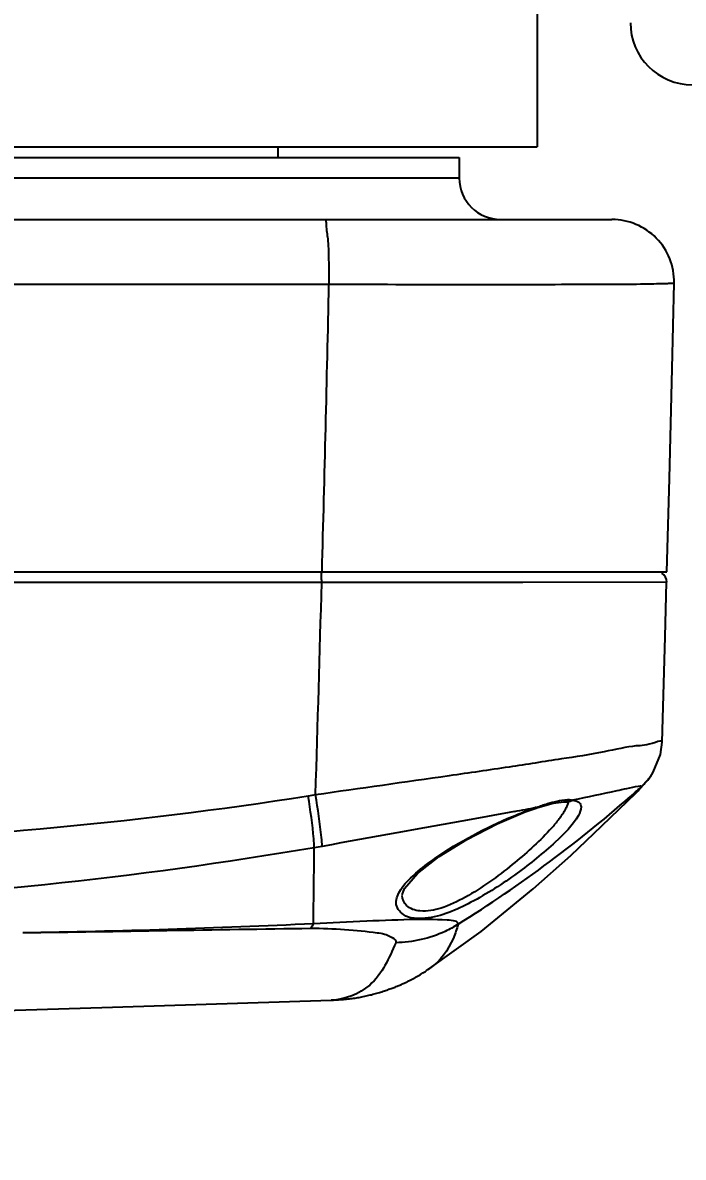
# Model space of a CAD drawing. Header units: millimetres. Extents: x 7426 to 8737, y 124 to 421.
# Drawn here: x 8526.381 to 8527.443, y 206.845 to 208.671 of the extents above; entities that cross this region are included whole.
import ezdxf

# ---------------------------------------------------------------- set-up
doc = ezdxf.new("R2010")
doc.units = ezdxf.units.MM
doc.layers.add('外形图', color=7, linetype='Continuous')
doc.layers.add('尺寸标注', color=7, linetype='Continuous')
doc.styles.add('微软雅黑', font='msyh.ttc')
doc.dimstyles.new('尺寸标注_1_30比例', dxfattribs={"dimtxt": 2.1, "dimasz": 1.7, "dimexe": 0.5, "dimexo": 0.4, "dimgap": 0.5, "dimtad": 1, "dimdec": 1, "dimlfac": 30, "dimdsep": 46, "dimtxsty": '微软雅黑', "dimcen": 0.09, "dimadec": 0, "dimazin": 0, "dimtp": 0.01, "dimtm": 0.01, "dimtfac": 1, "dimtdec": 1, "dimtofl": 0, "dimtmove": 0, "dimatfit": 3, "dimfxl": 1, "dimtolj": 1, "dimarcsym": 0})

# ---------------------------------------------------------------- blocks, each defined once
blk = doc.blocks.new('*D1306')
at = {"layer": 'Defpoints', "color": 0}
for p in [(8494.4443, 210.1157), (8494.4443, 210.1157), (8553.7776, 210.1157), (8436.0124, 199.8125), (8484.7488, 187.639)]:
    blk.add_point(p, dxfattribs=at)
at = {"layer": '尺寸标注', "color": 0, "lineweight": -2, "ltscale": 10}
blk.add_arc((8494.4443, 210.1157), 24.4786, 193.9799, 356.0201, dxfattribs=at)
at = {"layer": '尺寸标注', "color": 0}
for points in [[(8519.1471, 208.4068), (8518.5807, 208.4265), (8518.9229, 210.1157)], [(8470.9679, 204.2609), (8470.4136, 204.1432), (8470.3376, 205.865)]]:
    blk.add_solid(points, dxfattribs=at)
at = {"layer": '尺寸标注', "color": 0, "insert": (8501.6257, 188.3835), "char_height": 2.1, "attachment_point": 5, "rotation": 18.2861, "style": '微软雅黑'}
blk.add_mtext('\\A1;-\\A1;170%%d', dxfattribs=at)

msp = doc.modelspace()

# ---------------------------------------------------------------- linework, layer by layer
at = {"layer": '外形图', "linetype": 'Continuous'}
for p, q in [((8527.2077, 208.8197), (8527.2077, 208.4707)), ((8524.041, 208.4707), (8527.2077, 208.4707)), ((8524.1571, 208.454), (8527.0826, 208.454)), ((8526.791, 208.4707), (8526.791, 208.454)), ((8527.0827, 208.454), (8527.0827, 208.4207)), ((8527.0827, 208.4207), (8524.2522, 208.4207)), ((8523.0238, 208.354), (8527.3278, 208.354)), ((8523.0276, 208.2499), (8526.8731, 208.2499)), ((8516.7174, 207.7873), (8526.8619, 207.7873)), ((8526.8619, 207.7873), (8527.4166, 207.7873)), ((8526.8614, 207.7698), (8516.7643, 207.7698)), ((8527.0366, 207.7697), (8526.8614, 207.7698)), ((8527.0648, 207.7697), (8527.0366, 207.7697)), ((8527.1777, 207.7697), (8527.0648, 207.7697)), ((8527.1847, 207.7697), (8527.1777, 207.7697)), ((8527.4161, 207.7702), (8527.1847, 207.7697)), ((8527.3709, 207.4353), (8527.3869, 207.4535)), ((8527.3748, 207.4405), (8527.3869, 207.4535)), ((8527.387, 207.4535), (8527.3896, 207.4571)), ((8527.3896, 207.4571), (8527.3899, 207.4574)), ((8527.3899, 207.4574), (8527.3945, 207.4645)), ((8527.312, 207.3782), (8527.3671, 207.4315)), ((8527.3671, 207.4315), (8527.3672, 207.4316)), ((8527.3672, 207.4316), (8527.3709, 207.4353)), ((8527.3734, 207.442), (8527.3703, 207.4417)), ((8527.3748, 207.4405), (8527.375, 207.4407)), ((8526.8515, 207.4282), (8526.8398, 207.4263)), ((8527.2092, 207.4079), (8527.2335, 207.4148)), ((8527.2564, 207.417), (8527.2563, 207.417)), ((8527.2564, 207.417), (8527.2591, 207.4164)), ((8527.1888, 207.4007), (8527.2044, 207.4063)), ((8527.2065, 207.4081), (8527.2044, 207.4063)), ((8527.2044, 207.4063), (8527.2092, 207.4079)), ((8526.8621, 207.3453), (8526.8494, 207.3431)), ((8526.991, 207.2672), (8526.9947, 207.2776)), ((8527.0222, 207.1405), (8527.0242, 207.1417)), ((8527.0242, 207.1417), (8527.0261, 207.1429)), ((8527.0261, 207.1429), (8527.0281, 207.1442)), ((8527.0281, 207.1442), (8527.0301, 207.1455)), ((8527.0301, 207.1455), (8527.0323, 207.147)), ((8527.0323, 207.147), (8527.0348, 207.1487))]:
    msp.add_line(p, q, dxfattribs=at)
for points in [[(8527.4166, 207.7873), (8527.4206, 207.9375), (8527.4249, 208.1142), (8527.428, 208.2518)], [(8527.4087, 207.5132), (8527.4099, 207.5512), (8527.4137, 207.6826), (8527.4161, 207.7702)], [(8527.3945, 207.4645), (8527.406, 207.4929), (8527.4087, 207.5132)], [(8527.2335, 207.4148), (8527.2505, 207.4172), (8527.2563, 207.417)], [(8526.9947, 207.2776), (8527.0156, 207.3019), (8527.0502, 207.3289), (8527.095, 207.3565), (8527.1437, 207.3815), (8527.1888, 207.4007)], [(8527.0348, 207.1487), (8527.1176, 207.2085), (8527.2017, 207.2769), (8527.2619, 207.3307), (8527.312, 207.3782)], [(8526.8765, 207.098), (8526.8803, 207.0981), (8526.8848, 207.0983), (8526.8883, 207.0985), (8526.8912, 207.0987), (8526.8939, 207.0989), (8526.8965, 207.0991), (8526.8989, 207.0993), (8526.9013, 207.0995), (8526.9036, 207.0998), (8526.906, 207.1001), (8526.9082, 207.1004), (8526.9105, 207.1007), (8526.9127, 207.101), (8526.915, 207.1013), (8526.9172, 207.1017), (8526.9194, 207.102), (8526.9216, 207.1024), (8526.9238, 207.1028), (8526.926, 207.1033), (8526.9282, 207.1037), (8526.9305, 207.1042), (8526.9327, 207.1046), (8526.9349, 207.1051), (8526.9371, 207.1057), (8526.9393, 207.1062), (8526.9414, 207.1067), (8526.9436, 207.1073), (8526.9458, 207.1079), (8526.9479, 207.1084), (8526.95, 207.109), (8526.9521, 207.1096), (8526.9542, 207.1103), (8526.9562, 207.1109), (8526.9582, 207.1115), (8526.9602, 207.1121), (8526.9622, 207.1128), (8526.9641, 207.1134), (8526.9659, 207.114), (8526.9677, 207.1147), (8526.9695, 207.1153), (8526.9712, 207.1159), (8526.9729, 207.1165), (8526.9746, 207.1172), (8526.9762, 207.1178), (8526.9778, 207.1184), (8526.9794, 207.119), (8526.981, 207.1196), (8526.9825, 207.1203), (8526.984, 207.1209), (8526.9855, 207.1215), (8526.9869, 207.1221), (8526.9883, 207.1227), (8526.9897, 207.1233), (8526.9911, 207.1239), (8526.9924, 207.1246), (8526.9938, 207.1252), (8526.9951, 207.1258), (8526.9963, 207.1264), (8526.9976, 207.127), (8526.9988, 207.1276), (8527, 207.1282), (8527.0012, 207.1287), (8527.0024, 207.1293), (8527.0036, 207.1299), (8527.0047, 207.1305), (8527.0059, 207.1311), (8527.007, 207.1317), (8527.0081, 207.1323), (8527.0092, 207.1329), (8527.0102, 207.1335), (8527.0113, 207.134), (8527.0123, 207.1346), (8527.0134, 207.1352), (8527.0144, 207.1358), (8527.0154, 207.1364), (8527.0164, 207.1369), (8527.0174, 207.1375), (8527.0184, 207.1381), (8527.0193, 207.1387), (8527.0203, 207.1393), (8527.0222, 207.1405)], [(8525.6244, 207.0594), (8526.0544, 207.072), (8526.525, 207.0866), (8526.8766, 207.098)]]:
    msp.add_lwpolyline(points, dxfattribs=at)
at = {"layer": '外形图'}
msp.add_arc((8494.6243, 210.1207), 59.3333, 190, 44.357129, dxfattribs=at)
at = {"layer": '外形图', "linetype": 'Continuous'}
for centre, radius, start, end in [((8527.4577, 208.6707), 0.1, 180, 270), ((8527.1493, 208.4207), 0.0667, 180, 270), ((8527.328, 208.254), 0.1, 358.7537, 90), ((8440.9379, 210.0987), 85.9551, 358.459136, 358.767586), ((8527.3995, 207.7707), 0.0167, 358.4286, 57.6287), ((8441.5034, 210.0834), 85.3894, 358.218103, 358.447397), ((8527.3085, 207.5153), 0.0998, 311.7288, 321.8004), ((8527.3084, 207.5154), 0.1, 321.7931, 324.3521), ((8525.9348, 209.0546), 2.1631, 301.9862, 311.4315), ((8525.9402, 209.048), 2.1545, 311.4377, 311.7471), ((8527.2574, 207.3655), 0.0547, 87.5136, 90.5442), ((8525.7791, 214.8719), 7.599, 280.55803, 280.82658), ((8527.3437, 207.0009), 0.4297, 108.6219, 108.9627), ((8491.2955, 207.6496), 35.5552, 359.3098, 359.50605), ((8526.178, 221.1163), 13.9111, 270.83452, 272.76114)]:
    msp.add_arc(centre, radius, start, end, dxfattribs=at)
for points, knots in [([(8526.8656, 208.354), (8526.8685, 208.354), (8526.8684, 208.3382), (8526.8721, 208.3213), (8526.8726, 208.2869), (8526.8731, 208.2631), (8526.8731, 208.2499)], [0, 0, 0, 0, 0.081371, 0.299669, 0.622922, 1, 1, 1, 1]), ([(8526.8731, 208.2499), (8526.9449, 208.2497), (8527.0487, 208.2495), (8527.1803, 208.2495), (8527.2629, 208.2497), (8527.33, 208.2501), (8527.376, 208.2501), (8527.4025, 208.251), (8527.4165, 208.2505), (8527.4225, 208.2522), (8527.4279, 208.2509), (8527.428, 208.2518)], [0, 0, 0, 0, 0.388208, 0.561032, 0.711498, 0.834316, 0.925219, 0.957678, 0.981082, 0.995213, 1, 1, 1, 1]), ([(8526.8614, 207.7698), (8526.8614, 207.7738), (8526.8613, 207.7763), (8526.8611, 207.7864), (8526.8605, 207.7835), (8526.8605, 207.7828)], [0, 0, 0, 0, 0.695359, 0.878959, 1, 1, 1, 1]), ([(8527.4087, 207.5132), (8527.4088, 207.5167), (8527.3857, 207.5072), (8527.3635, 207.5082), (8527.3083, 207.4952), (8527.2423, 207.4854), (8527.1585, 207.4721), (8527.027, 207.4532), (8526.9232, 207.4383), (8526.8515, 207.4282)], [0, 0, 0, 0, 0.01874, 0.075447, 0.167607, 0.291476, 0.442369, 0.614859, 1, 1, 1, 1]), ([(8527.3517, 207.4381), (8527.3464, 207.4369), (8527.3175, 207.4306), (8527.2886, 207.4244), (8527.2649, 207.4196)], [0, 0, 0, 0, 0.184568, 1, 1, 1, 1]), ([(8527.3672, 207.4316), (8527.3686, 207.433), (8527.3713, 207.4359), (8527.3738, 207.439), (8527.3748, 207.4405)], [0, 0, 0, 0, 0.520536, 1, 1, 1, 1]), ([(8527.375, 207.4407), (8527.3751, 207.441), (8527.3751, 207.4421), (8527.374, 207.442), (8527.3734, 207.442)], [0, 0, 0, 0, 0.379407, 1, 1, 1, 1]), ([(8526.8398, 207.4263), (8526.2675, 207.3347), (8525.1001, 207.3318), (8523.942, 207.3264), (8523.3613, 207.3312)], [0, 0, 0, 0, 0.499534, 1, 1, 1, 1]), ([(8526.8494, 207.3431), (8526.8493, 207.3479), (8526.8473, 207.3757), (8526.8434, 207.4034), (8526.8398, 207.4263)], [0, 0, 0, 0, 0.171603, 1, 1, 1, 1]), ([(8526.8621, 207.3453), (8526.862, 207.3501), (8526.8596, 207.3779), (8526.8553, 207.4055), (8526.8515, 207.4282)], [0, 0, 0, 0, 0.171923, 1, 1, 1, 1]), ([(8527.2575, 207.4169), (8527.2572, 207.4151), (8527.2562, 207.4113), (8527.2546, 207.4077), (8527.2536, 207.4057)], [0, 0, 0, 0, 0.456803, 1, 1, 1, 1]), ([(8527.2649, 207.4196), (8527.2638, 207.4187), (8527.261, 207.4175), (8527.258, 207.4172), (8527.2564, 207.4173)], [0, 0, 0, 0, 0.468958, 1, 1, 1, 1]), ([(8527.2597, 207.4202), (8527.2606, 207.4201), (8527.2624, 207.42), (8527.2641, 207.4198), (8527.2649, 207.4196)], [0, 0, 0, 0, 0.522042, 1, 1, 1, 1]), ([(8527.2649, 207.4196), (8527.2661, 207.4195), (8527.2684, 207.4192), (8527.2706, 207.4185), (8527.2716, 207.4181)], [0, 0, 0, 0, 0.533326, 1, 1, 1, 1]), ([(8527.2716, 207.4181), (8527.2724, 207.4178), (8527.2739, 207.4171), (8527.2752, 207.4161), (8527.2757, 207.4156)], [0, 0, 0, 0, 0.525331, 1, 1, 1, 1]), ([(8527.2757, 207.4156), (8527.2766, 207.4147), (8527.278, 207.4125), (8527.2785, 207.41), (8527.2785, 207.4087)], [0, 0, 0, 0, 0.487305, 1, 1, 1, 1]), ([(8527.1715, 207.4015), (8527.1483, 207.3972), (8527.0452, 207.3784), (8526.942, 207.3599), (8526.8621, 207.3453)], [0, 0, 0, 0, 0.225178, 1, 1, 1, 1]), ([(8527.2741, 207.3952), (8527.265, 207.3786), (8527.2319, 207.3462), (8527.1743, 207.2992), (8527.1058, 207.2552), (8527.0538, 207.2322), (8527.028, 207.2298)], [0, 0, 0, 0, 0.188058, 0.451257, 0.742204, 1, 1, 1, 1]), ([(8527.2481, 207.3964), (8527.2468, 207.3946), (8527.2441, 207.3907), (8527.2412, 207.387), (8527.2397, 207.3851)], [0, 0, 0, 0, 0.481253, 1, 1, 1, 1]), ([(8527.2536, 207.4057), (8527.2528, 207.4042), (8527.2511, 207.4011), (8527.2492, 207.398), (8527.2481, 207.3964)], [0, 0, 0, 0, 0.477419, 1, 1, 1, 1]), ([(8527.0129, 207.3021), (8527.0227, 207.3108), (8527.0708, 207.347), (8527.1247, 207.3751), (8527.168, 207.3934)], [0, 0, 0, 0, 0.216885, 1, 1, 1, 1]), ([(8527.2279, 207.3713), (8527.2095, 207.3513), (8527.1662, 207.3127), (8527.1076, 207.2702), (8527.0568, 207.2453), (8527.0234, 207.2387), (8526.9974, 207.2464), (8526.991, 207.2605), (8526.991, 207.2664)], [0, 0, 0, 0, 0.280272, 0.594756, 0.742235, 0.859731, 0.939267, 1, 1, 1, 1]), ([(8526.8494, 207.3431), (8526.5622, 207.2942), (8526.1257, 207.2484), (8525.543, 207.2464), (8524.9604, 207.2364), (8524.2319, 207.2357), (8523.649, 207.2378), (8523.3575, 207.2403)], [0, 0, 0, 0, 0.249989, 0.374958, 0.499912, 0.749904, 1, 1, 1, 1]), ([(8526.9811, 207.2545), (8526.9811, 207.2581), (8526.986, 207.2774), (8527.0011, 207.2917), (8527.0129, 207.3021)], [0, 0, 0, 0, 0.187271, 1, 1, 1, 1]), ([(8527.028, 207.2298), (8527.0162, 207.2288), (8526.995, 207.2285), (8526.9811, 207.2471), (8526.9811, 207.2545)], [0, 0, 0, 0, 0.614003, 1, 1, 1, 1]), ([(8526.8481, 207.2213), (8526.8476, 207.2197), (8526.8464, 207.217), (8526.8449, 207.2145), (8526.8441, 207.2135)], [0, 0, 0, 0, 0.564835, 1, 1, 1, 1]), ([(8526.8441, 207.2135), (8526.8797, 207.2139), (8526.9265, 207.21), (8526.969, 207.2038), (8526.9819, 207.1934), (8526.9805, 207.1902)], [0, 0, 0, 0, 0.749975, 0.92764, 1, 1, 1, 1]), ([(8526.8481, 207.2213), (8526.8767, 207.2228), (8526.9296, 207.2252), (8527.0071, 207.2285), (8527.0449, 207.2283), (8527.0814, 207.2261), (8527.0806, 207.2199)], [0, 0, 0, 0, 0.366402, 0.699331, 0.920021, 1, 1, 1, 1]), ([(8527.0806, 207.2199), (8527.0739, 207.2158), (8527.0433, 207.1986), (8527.0077, 207.1909), (8526.9805, 207.1902)], [0, 0, 0, 0, 0.224872, 1, 1, 1, 1]), ([(8527.0806, 207.2199), (8527.0787, 207.2124), (8527.0696, 207.1854), (8527.052, 207.1604), (8527.0348, 207.1487)], [0, 0, 0, 0, 0.271676, 1, 1, 1, 1]), ([(8526.9805, 207.1902), (8526.9699, 207.1658), (8526.9494, 207.1182), (8526.8988, 207.0987), (8526.8766, 207.098)], [0, 0, 0, 0, 0.545939, 1, 1, 1, 1])]:
    msp.add_open_spline(points, degree=3, knots=knots, dxfattribs=at)
for points in [[(8527.3703, 207.4417), (8527.364, 207.4409), (8527.3579, 207.4394), (8527.3517, 207.4381)], [(8527.2065, 207.4081), (8527.2124, 207.4102), (8527.2184, 207.4123), (8527.2244, 207.4141)], [(8527.2244, 207.4141), (8527.2294, 207.4156), (8527.2346, 207.417), (8527.2398, 207.4181)], [(8527.2398, 207.4181), (8527.2454, 207.4193), (8527.2511, 207.4202), (8527.2568, 207.4202)], [(8527.168, 207.3934), (8527.1799, 207.3984), (8527.1919, 207.4031), (8527.2041, 207.4073)], [(8527.2785, 207.4087), (8527.2785, 207.404), (8527.2764, 207.3993), (8527.2741, 207.3952)], [(8527.2397, 207.3851), (8527.2359, 207.3803), (8527.232, 207.3758), (8527.2279, 207.3713)], [(8526.3811, 207.2066), (8526.5354, 207.2083), (8526.6898, 207.2117), (8526.8441, 207.2135)]]:
    msp.add_open_spline(points, degree=3, dxfattribs=at)

# ---------------------------------------------------------------- dimensions: what is measured, and where the dimension line sits
at = {"layer": '尺寸标注', "ltscale": 10}
dim = msp.add_angular_dim_2l(base=(8484.7488, 187.639), line1=((8494.4443, 210.1157), (8553.7776, 210.1157)), line2=((8494.4443, 210.1157), (8436.0124, 199.8125)), text='\\A1;-<>', dimstyle='尺寸标注_1_30比例', dxfattribs=at)
dim.commit()
dim.dimension.update_dxf_attribs({"geometry": '*D1306', "text_midpoint": (8502.1248, 186.8732), "dimtype": 162})

doc.saveas('drawing.dxf')
